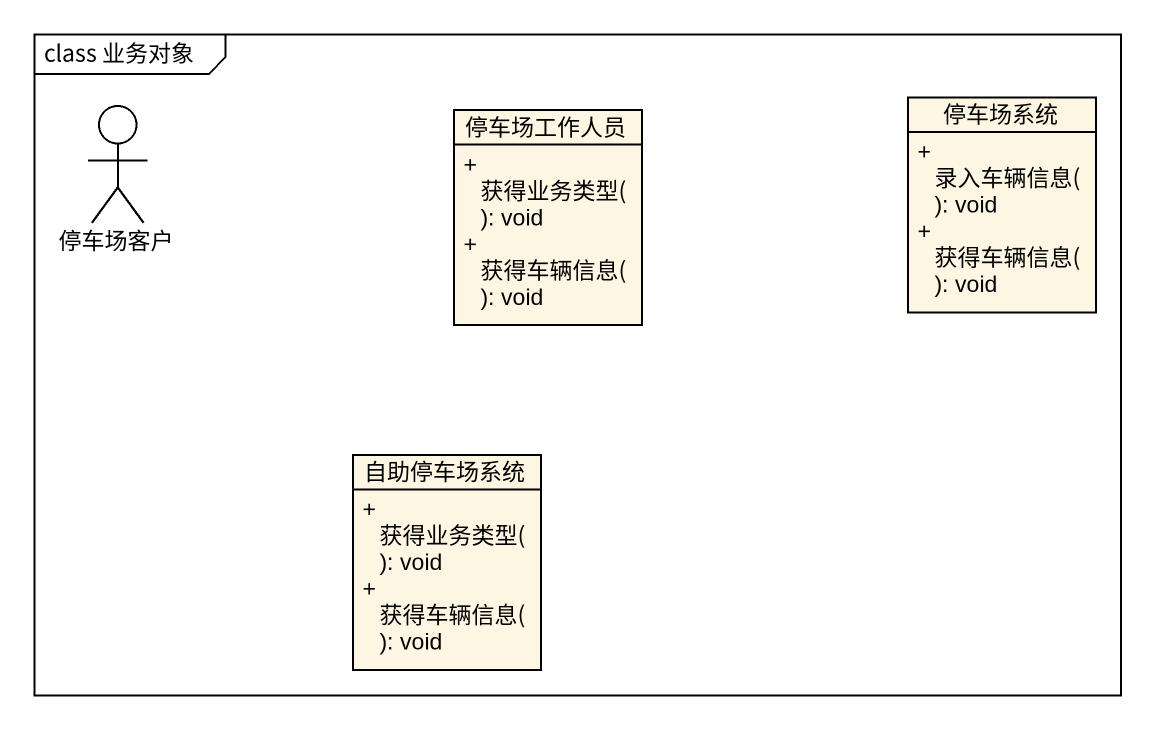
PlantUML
@startuml
mainframe class 业务对象
allowmixing
hide circle
hide empty members
skinparam classAttributeIconSize 0
actor 停车场客户
class 停车场工作人员 {
  + 获得业务类型(): void
  + 获得车辆信息(): void
}
class 停车场系统 {
  + 录入车辆信息(): void
  + 获得车辆信息(): void
}
class 自助停车场系统 {
  + 获得业务类型(): void
  + 获得车辆信息(): void
}
@enduml
